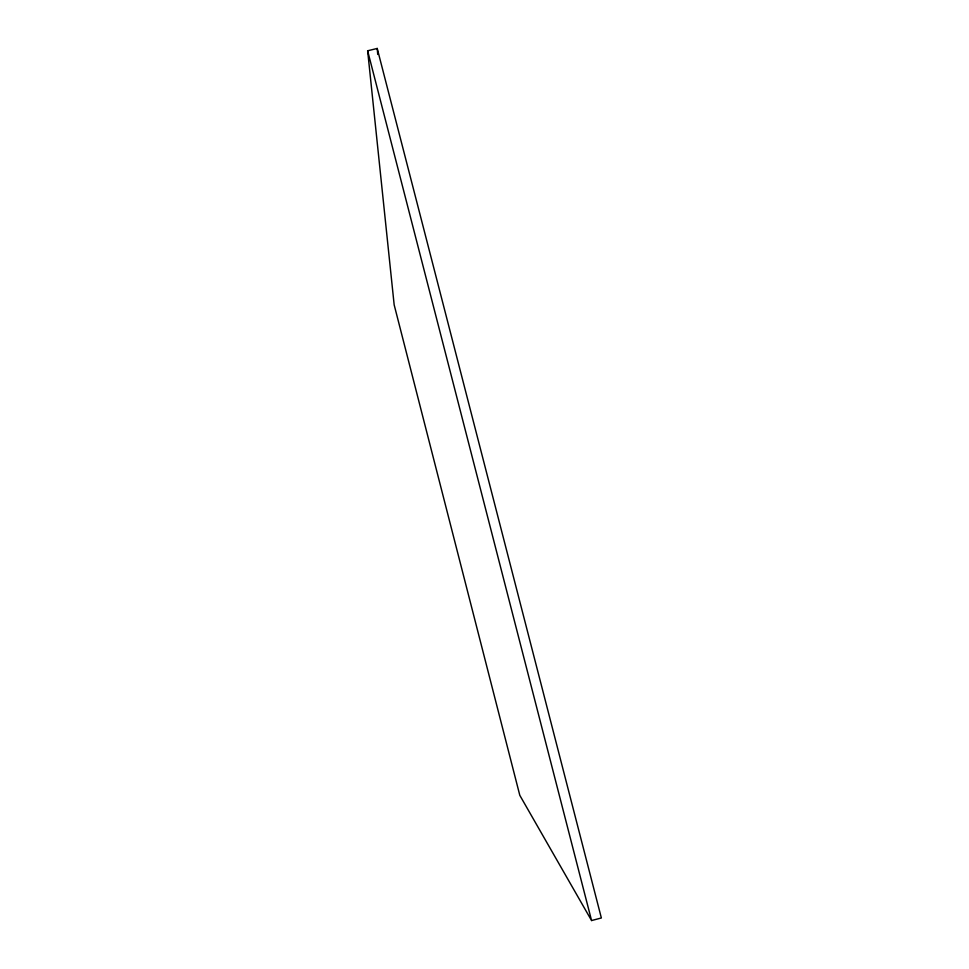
<?xml version="1.0" encoding="UTF-8"?>
<svg xmlns="http://www.w3.org/2000/svg" width="969" height="969" viewBox="0 0 969 969"><rect width="100%" height="100%" fill="white"/><g stroke="black" fill="none" stroke-linecap="round" stroke-linejoin="round"><path stroke-width="1.45" d="M591.562 920.55L601.361 917.97L377.22 48.45L367.639 50.788L394.165 304.847L519.808 795.331L591.562 920.55L367.639 50.788M377.22 48.45L377.74 54.446"/></g></svg>
